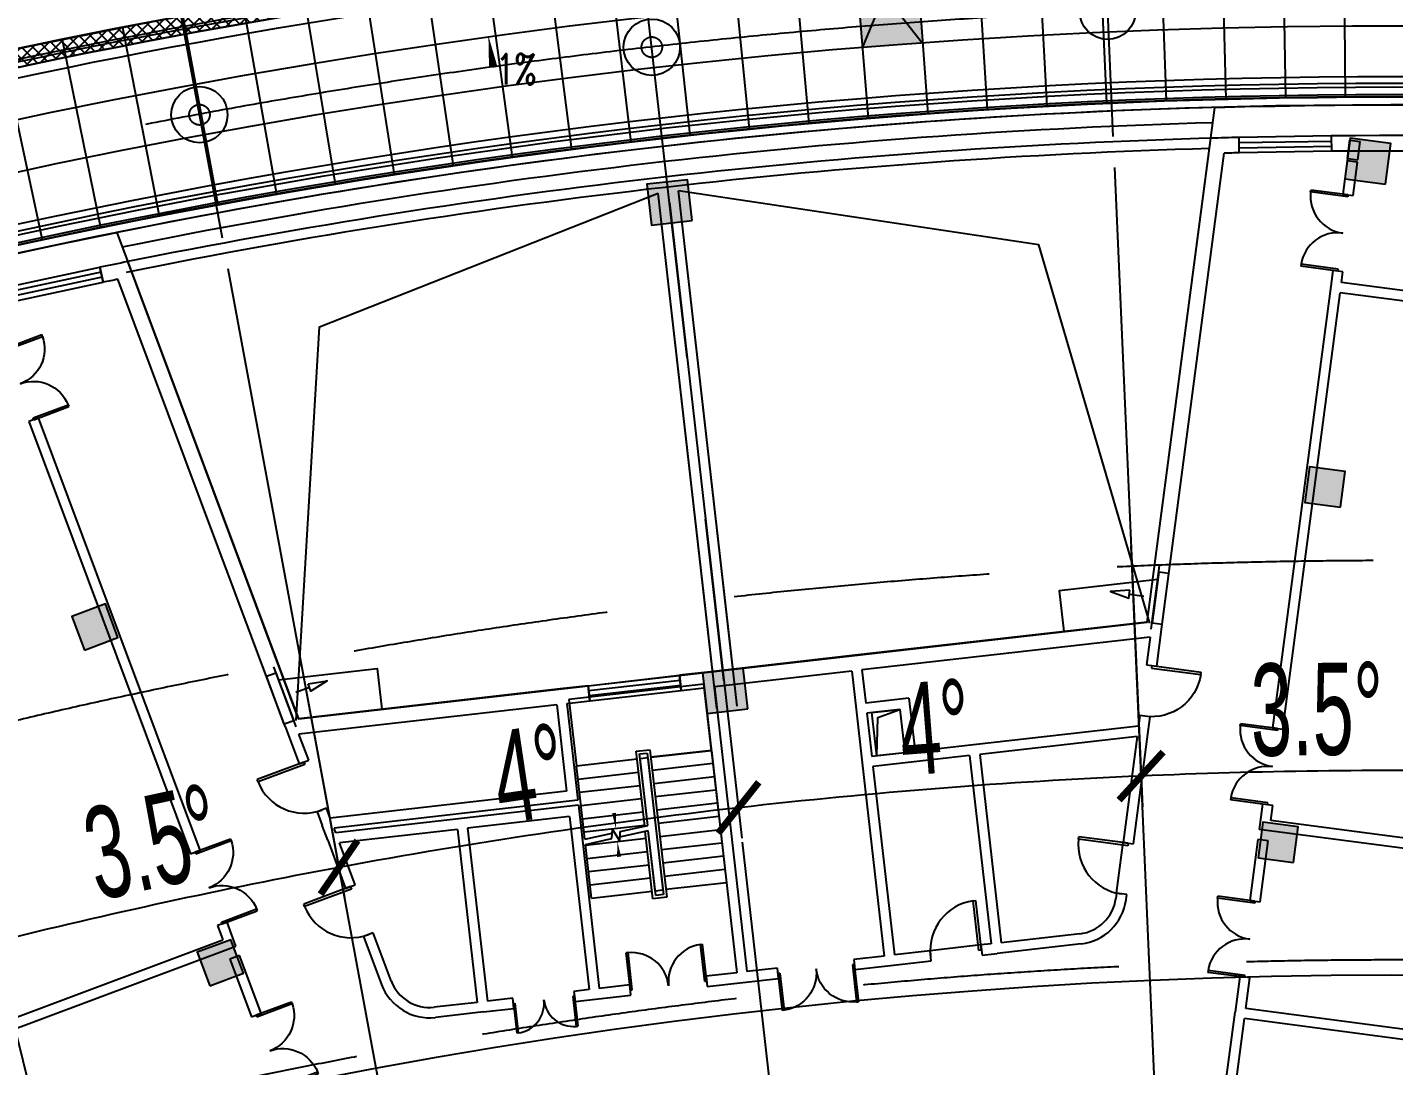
# Model space of a CAD drawing. Extents: x 1962160 to 37842216, y -162679 to 2997677.
# Drawn here: x 37586978 to 37613660, y 2864115 to 2884395 of the extents above; entities that cross this region are included whole.
import ezdxf
from ezdxf.enums import TextEntityAlignment as Align

# ---------------------------------------------------------------- set-up
doc = ezdxf.new("R2010")
doc.units = 0
doc.header["$LTSCALE"] = 1000
for name, pattern in [('CENTER', [2, 1.25, -0.25, 0.25, -0.25]), ('CENTER2', [28.575000000000003, 19.05, -3.175, 3.175, -3.175]), ('DASH', [0.35, 0.25, -0.1]), ('HIDDEN', [0.375, 0.25, -0.125])]:
    doc.linetypes.add(name, pattern=pattern)
doc.layers.get('0').update_dxf_attribs({"color": 8})
doc.layers.get('Defpoints').update_dxf_attribs({"color": 8})
for name, color, linetype in [('#幕墙线-平面', 8, 'Continuous'), ('#标注', 8, 'Continuous'), ('#虚线', 8, 'HIDDEN'), ('#轴线', 8, 'CENTER2'), ('1-WIN-1', 8, 'Continuous'), ('A-AL-E', 8, 'Continuous'), ('A-COLS-PLAN-C', 8, 'DASH'), ('A-COLS-PLAN-S', 8, 'DASH'), ('A-DETL-ALUM', 8, 'Continuous'), ('A-DIMS-SYMB', 8, 'Continuous'), ('A-FLOR', 8, 'Continuous'), ('A-GRID', 8, 'CENTER'), ('A-HATH', 8, 'Continuous'), ('A-ROOF-DRAN', 8, 'Continuous'), ('A-STRS-HRAL', 8, 'Continuous'), ('COLUMN', 8, 'Continuous'), ('DIM', 8, 'Continuous'), ('G-ACCS', 8, 'Continuous'), ('PUB_HATCH', 8, 'Continuous'), ('周边建筑', 8, 'Continuous'), ('建-填充', 8, 'Continuous'), ('水-雨水-压力流-标识', 8, 'Continuous')]:
    doc.layers.add(name, color=color, linetype=linetype)
doc.layers.add('A-X-CHEK', color=8, linetype='Continuous', plot=False)
doc.styles.add('#文字', font='jrs.shx', dxfattribs={"width": 0.7, "bigfont": 'hztxt.shx'})
doc.styles.add('_TCH_DIM', font='SIMPLEX', dxfattribs={"bigfont": 'GBCBIG'})
doc.styles.add('JHZX', font='jrs.shx', dxfattribs={"width": 0.6, "bigfont": 'jhz.shx'})
doc.dimstyles.new('JZBZ-600', dxfattribs={"dimscale": 600, "dimtxt": 3, "dimasz": 1.5, "dimexe": 1, "dimexo": 1, "dimgap": 0.5, "dimtad": 1, "dimdec": 0, "dimdsep": 46, "dimtxsty": 'JHZX', "dimblk1": 'ARCHTICK', "dimblk2": 'ARCHTICK', "dimsah": 1, "dimcen": 0, "dimclrd": 1, "dimclre": 1, "dimclrt": 2, "dimadec": 1, "dimazin": 2, "dimtfac": 1, "dimtdec": 0, "dimtix": 1, "dimtmove": 0, "dimatfit": 3, "dimfxl": 1, "dimtolj": 1, "dimlwd": -1, "dimlwe": -1, "dimarcsym": 1})

# ---------------------------------------------------------------- blocks, each defined once
blk = doc.blocks.new('排水沟区域')
at = {"layer": 'A-HATH'}
h = blk.add_hatch(dxfattribs=at)
h.set_pattern_fill('ANSI37', color=256, scale=100)
h.set_pattern_definition([(45, (0, 0), (-112.2532015133644, 112.2532015133644), []), (135, (0, 0), (-112.2532015133644, -112.2532015133644), [])])
edge = h.paths.add_edge_path()
edge.add_arc((35647972.51242621, 2918657.177367422), 130050.0000686261, 85.7398886697509, 85.93806982579932)
edge.add_arc((35656804.85058324, 3048908.059585912), 649.9999999980564, 266.12070043782154, 305.7446110088771, ccw=False)
edge.add_arc((35647972.51225564, 2918657.177440512), 129899.9999999594, 86.12070043837309, 116.0611029026593)
edge.add_arc((35590618.0573375, 3035933.641409336), 649.999999994561, 256.2785379505519, 296.0611029023296, ccw=False)
edge.add_line((35590463.87600134, 3035302.192190816), (35590062.48055345, 3035102.176174337))
edge.add_arc((35590618.05733751, 3035933.641409351), 1000.000000011322, 236.2495485733283, 296.0611029010252)
edge.add_arc((35647972.51225565, 2918657.177440493), 129549.9999999768, 86.12070043837912, 116.0611029026667, ccw=False)
edge.add_arc((35656804.85058324, 3048908.05958592), 1000.0000000025, 266.1207004381864, 325.9304777358216)
blk.add_lwpolyline([(35657633.20902523, 3048347.861146448, 0.000864728637648596), (35657184.5632477, 3048380.500781186, -0.1746354482785349), (35656760.87494238, 3048259.548874354, 0.1313879561626021), (35590903.6214562, 3035349.729486093, -0.1753489072106911), (35590463.87600134, 3035302.192190816), (35590062.48055345, 3035102.176174337, 0.2670681021465763), (35591057.38675088, 3035035.315373567, -0.1313879561626088), (35656737.19575116, 3047910.350798897, 0.2670597953681133)], format="xyb", close=True, dxfattribs=at)
blk = doc.blocks.new('A$C58e34137')
at = {"layer": 'A-X-CHEK'}
blk.add_blockref('排水沟区域', (-35647972.51433039, -2918657.17947907), dxfattribs=at)
blk = doc.blocks.new('雨水')
at = {"layer": 'A-DIMS-SYMB'}
blk.add_lwpolyline([(35630491.33402937, 3044740.466609308, 0, 0, 0), (35630296.81119596, 3046006.029403256, 0, 160, 0), (35630387.96350488, 3045412.993774833, 0, 0, 0)], format="xyseb", dxfattribs=at)
at = {"layer": 'A-DIMS-SYMB', "style": '_TCH_DIM', "width": 0.7058823529411765}
blk.add_text('1%', height=595, dxfattribs=at).set_placement((35630443.46394184, 3045059.049615777))
blk = doc.blocks.new('1100')
at = {"layer": 'A-DETL-ALUM', "ltscale": 0.3}
blk.add_circle((35572079.41488183, 2737404.62498665), 550, dxfattribs=at)
blk = doc.blocks.new('_YZHK')
blk.add_circle((0, 0), 0.5)
blk = doc.blocks.new('ASDFASD')
at = {"layer": 'A-COLS-PLAN-C', "ltscale": 0.3, "xscale": 400, "yscale": 400, "zscale": 400}
for p in [(35633488.16105399, 3045784.696374257), (35624655.47676888, 3044464.642863246)]:
    blk.add_blockref('_YZHK', p, dxfattribs=at)
blk = doc.blocks.new('$WINLIB2D$00000001')
for points in [[(-0.4999999999999964, 0.5000000000000142), (-0.4999999999999964, -0.4999999999999858)], [(-0.4999999999999964, 0.5000000000000142), (0.5000000000000036, 0.5000000000000142)], [(0.5000000000000036, -0.4999999999999858), (0.5000000000000036, 0.5000000000000142)], [(0.5000000000000036, 0.1666666666666714), (-0.4999999999999964, 0.1666666666666714)], [(0.5000000000000036, -0.1666666666666572), (-0.4999999999999964, -0.1666666666666572)], [(-0.4999999999999964, -0.4999999999999858), (0.5000000000000036, -0.4999999999999858)]]:
    blk.add_lwpolyline(points)
blk = doc.blocks.new('$DorLib2D$00000002')
at = {"layer": '1-WIN-1'}
for p, q in [((-0.5000000000002274, 1.70530256582424e-13), (-0.5, 0.4875000000000114)), ((-0.4750000000001364, 0.4875000000002387), (-0.5, 0.4875000000000114)), ((-0.4750000000001364, 1.70530256582424e-13), (-0.4750000000001364, 0.4875000000002387)), ((0.4749999999999091, 5.684341886080801e-14), (0.4749999999999091, 0.4875000000001251)), ((0.4749999999999091, 0.4875000000001251), (0.4999999999997726, 0.4875000000001251)), ((0.5, -5.684341886080801e-14), (0.4999999999997726, 0.4875000000001251)), ((-0.5000000000002274, 1.70530256582424e-13), (-0.4750000000001364, 1.70530256582424e-13)), ((0.5, -5.684341886080801e-14), (0.4749999999999091, 5.684341886080801e-14))]:
    blk.add_line(p, q, dxfattribs=at)
for centre, start, end in [((-0.4875000000001819, 5.684341886080801e-14), 0, 88.53071642340379), ((0.4874999999999545, 5.684341886080801e-14), 91.46928357659621, 180)]:
    blk.add_arc(centre, 0.4875, start, end, dxfattribs=at)
blk = doc.blocks.new('$DorLib2D$00000001')
for p, q in [((0.45, 0.9750000000000001), (0.5000000000000002, 0.9750000000000001)), ((0.45, 0), (0.45, 0.9750000000000001)), ((0.5, 0), (0.5, 0.9750000000000001)), ((0.5, 0), (0.45, 0))]:
    blk.add_line(p, q)
blk.add_arc((0.475, 0), 0.975, 91.4692835813538, 180)
blk = doc.blocks.new('_FZH')
blk.add_lwpolyline([(-0.5, -0.5), (0.5, -0.5), (0.5, 0.5), (-0.5, 0.5)], close=True)
at = {"layer": 'PUB_HATCH'}
blk.add_solid([(-0.5, -0.5), (0.5, -0.5), (-0.5, 0.5), (0.5, 0.5)], dxfattribs=at)
blk = doc.blocks.new('567')
at = {"layer": '周边建筑'}
for p, q in [((-11193.96435414255, 124899.3801160231), (-11165.039963983, 124600.7699572961)), ((-8338.038826569915, 115699.9999267529), (-10643.6935864538, 124947.4760770351)), ((-200.0002340301871, 115671.8004826754), (-200.0002340301871, 125101.3632137855)), ((-200.0001280158758, 114971.8004364669), (-200.0001280233264, 125101.3632141724)), ((199.9997659623623, 115671.8004826754), (199.9997659623623, 125101.3632137855)), ((199.9998719617724, 114971.8004364669), (199.9998719766736, 125101.3632141724)), ((8338.03857049346, 115699.9999267533), (10643.69334622473, 124947.4761405219)), ((11165.03992278874, 124600.7700031027), (11193.96431336552, 124899.3801617851)), ((-8616.25832477957, 115575.807737194), (-10872.87542779744, 124626.6045882781)), ((8616.258068718016, 115575.807737194), (10872.87518758327, 124626.6046518311)), ((12985.57901015133, 124725.8382987827), (12956.65461957455, 124427.2281401013)), ((13252.37157806009, 124249.686639071), (13340.11599964648, 124601.6102921367)), ((13340.11599964648, 124601.6102921367), (13534.17514490336, 124553.2259130185)), ((13446.43072331697, 124201.3022599523), (13534.17514490336, 124553.2259130185)), ((13242.43034018576, 124209.8145117536), (13082.27317552269, 123567.4592093229)), ((13436.48948545009, 124161.430132627), (13242.43034018576, 124209.8145117536)), ((13252.37157806009, 124249.686639071), (13446.43072331697, 124201.3022599523)), ((13276.33232078701, 123519.0748302042), (13436.48948545009, 124161.430132627)), ((13082.27317552269, 123567.4592093229), (13276.33232078701, 123519.0748302042)), ((-12719.3907988742, 122112.0156199113), (-12913.44994412363, 122063.6312407926)), ((-12913.44994412363, 122063.6312407926), (-10733.28223753721, 113319.4561713045)), ((-10539.22309228778, 113367.8405504222), (-12719.3907988742, 122112.0156199113)), ((12719.39033213258, 122112.0156199113), (12643.94311700016, 121809.4133679415)), ((12913.44947739691, 122063.6312407921), (12719.39033213258, 122112.0156199113)), ((12862.19445179403, 121858.0585614522), (12913.44947739691, 122063.6312407921)), ((12643.94311700016, 121809.4133679415), (10539.22262553126, 113367.8405504227)), ((45852.24914517999, 113632.7141110599), (12862.19445179403, 121858.0585614522)), ((10733.28177078813, 113319.4561713045), (12813.8100726828, 121663.9994161949)), ((45803.86476606131, 113438.6549658035), (12813.8100726828, 121663.9994161949)), ((-8403.829030103981, 115550.5133281648), (-8706.231166757643, 116763.3830440645)), ((8403.829002030194, 115550.5137818079), (8706.231138676405, 116763.3834977145)), ((-8057.004523187876, 116281.1197735146), (-8335.840541958809, 116211.5982027054)), ((8057.004186496139, 116281.119774573), (8335.84020523727, 116211.5982037559)), ((-8616.258357092738, 115575.807737194), (-8428.290865130723, 114821.911304302)), ((-3200.000153563917, 115699.9999267533), (-8338.038826569915, 115699.9999267529)), ((-2650.000153563917, 115699.9999267533), (-3200.000153563917, 115699.9999267533)), ((-2650.000153563917, 115399.9999267533), (-2650.000153563917, 115699.9999267533)), ((-300.0001535639167, 115699.9999267533), (-850.0001535564661, 115699.9999267538)), ((-850.0001535564661, 115699.9999267538), (-850.0001535639167, 115399.9999267524)), ((2599.999846421182, 115699.9999267538), (-300.0001535639167, 115699.9999267533)), ((8338.03857049346, 115699.9999267533), (2599.999846421182, 115699.9999267538)), ((8428.290558040142, 114821.9113044734), (8616.258049942553, 115575.8077371935)), ((-3300.000153578818, 115399.9999267533), (-8366.30182095617, 115399.9999267533)), ((-8234.231719881296, 114870.2956834217), (-8366.30182095617, 115399.9999267533)), ((-3300.000153578818, 115399.9999267533), (-3300.000153563917, 113699.9999267538)), ((-3100.000153563917, 115399.9999267533), (-3100.000153563917, 113499.9999267533)), ((-3100.000153563917, 115399.9999267533), (-2650.000153563917, 115399.9999267533)), ((-400.0002050250769, 115471.8006316503), (-3050.000205025077, 115471.8006316498)), ((-3050.000205025077, 115471.8006316498), (-3050.000205032527, 114171.8006316498)), ((-850.0001535639167, 115399.9999267524), (-400.0001535639167, 115399.9999267533)), ((-400.0002050474286, 114171.8006316498), (-400.0002050250769, 115471.8006316503)), ((-400.0001535639167, 115399.9999267533), (-400.0001535788178, 109799.9999267538)), ((-200.0001535788178, 115399.9999267543), (-200.0001535788178, 109799.9999267538)), ((2499.999846436083, 115399.9999267533), (-200.0001535788178, 115399.9999267543)), ((2499.999846436083, 115399.9999267533), (2499.999846428633, 114649.999926724)), ((8366.301513820887, 115399.9999267538), (2699.999846436083, 115399.9999267533)), ((2699.999846436083, 115399.9999267533), (2699.999846436083, 114749.9999267235)), ((8366.301513820887, 115399.9999267538), (8234.231412768364, 114870.295683593)), ((-8428.290865130723, 114821.911304302), (-8234.231719881296, 114870.2956834217)), ((3549.999904952943, 114749.9999267231), (2699.999846436083, 114749.9999267235)), ((3549.999904952943, 114749.9999267231), (3549.999904952943, 113699.9999267533)), ((8234.231412768364, 114870.295683593), (8428.290558040142, 114821.9113044734)), ((2499.999846428633, 114649.999926724), (2499.999846436083, 113599.9999267533)), ((3349.999904945493, 114549.9999267235), (2699.999846436083, 114549.9999267235)), ((2699.999846436083, 114549.9999267235), (2699.999846436083, 113699.9999267533)), ((3349.999904945493, 114549.9999267235), (3349.999904952943, 113699.9999267529)), ((-1860.000205032527, 112850.7399445996), (-1860.000205032527, 114321.8006316577)), ((-1860.000205032527, 114321.8006316577), (-1590.000205032527, 114321.8006316572)), ((-1800.000205025077, 112856.9704358503), (-1800.000205032527, 114261.8006316572)), ((-1800.000205032527, 114261.8006316572), (-1650.000205032527, 114261.8006316577)), ((-1650.000205032527, 114261.8006316577), (-1650.000205032527, 111481.8006316568)), ((-1590.000205032527, 114321.8006316572), (-1590.000205039978, 111421.8006316577)), ((-3050.000205032527, 112727.1685348824), (-3050.000205032527, 114171.8006316498)), ((-3050.000205032527, 114171.8006316498), (-1860.000205032527, 114171.8006316503)), ((-3050.000205032527, 114171.8006316498), (-1860.000205032527, 114171.8006316503)), ((-1800.000205025077, 112856.9704358503), (-1800.000205032527, 114171.8006316498)), ((-1800.000205032527, 114171.8006316498), (-1650.000205047429, 114171.8006316498)), ((-1650.000205039978, 114171.8006316503), (-1650.000205032527, 111571.8006316498)), ((-400.0002050474286, 114171.8006316498), (-1590.000205025077, 114171.8006316572)), ((-1590.000205025077, 114171.8006316498), (-400.0002050474286, 114171.8006316498)), ((-400.0002050474286, 114171.8006316498), (-400.0002050325274, 111571.8006316503)), ((-7992.30982427299, 113899.9999571438), (-8186.368969537318, 113851.615578026)), ((-8186.368969537318, 113851.615578026), (-8117.602351397276, 113575.807737194)), ((-7942.444216124713, 113699.9999267529), (-7992.30982427299, 113899.9999571438)), ((-3300.000153563917, 113699.9999267538), (-7942.444216124713, 113699.9999267529)), ((-3050.000205032527, 113911.8006316498), (-1860.000205025077, 113911.8006316493)), ((-400.0002050325274, 113911.8006316498), (-1590.000205039978, 113911.8006316503)), ((3349.999904952943, 113699.9999267529), (2699.999846436083, 113699.9999267533)), ((4699.999904945493, 113699.9999267533), (3549.999904952943, 113699.9999267533)), ((7942.443908981979, 113699.9999267538), (4699.999904945493, 113699.9999267533)), ((7992.30951718241, 113899.9999573156), (7942.443908981979, 113699.9999267538)), ((8186.368662439287, 113851.6155781974), (7992.30951718241, 113899.9999573156)), ((8117.602044261992, 113575.807737194), (8186.368662439287, 113851.6155781974)), ((-8042.803950548172, 113275.807737187), (-8117.602351397276, 113575.807737194)), ((-3100.000153563917, 113499.9999267533), (-7892.578615568578, 113499.9999267533)), ((-7867.645815268159, 113399.9999267533), (-7892.578615568578, 113499.9999267533)), ((-5400.000153563917, 113399.9999267533), (-7867.645815268159, 113399.9999267533)), ((-3100.000153578818, 113399.9999267533), (-5400.000153563917, 113399.9999267533)), ((-3100.000153578818, 113399.9999267533), (-3100.000153571367, 109799.9999267538)), ((-3050.000205032527, 113651.8006316498), (-1860.000205032527, 113651.8006316493)), ((-400.0002050325274, 113651.8006316498), (-1590.000205039978, 113651.8006316582)), ((2499.999846436083, 113599.9999267533), (2499.999846436083, 109799.9999267533)), ((2699.999846421182, 113499.9999267538), (2699.999846443534, 109799.9999267529)), ((3449.999904952943, 113499.9999267533), (2699.999846421182, 113499.9999267538)), ((4599.999904945493, 113499.9999267538), (3449.999904952943, 113499.9999267533)), ((4599.999904945493, 113499.9999267538), (4599.999904945493, 109799.9999267538)), ((7892.578308418393, 113499.9999267538), (4799.999904945493, 113499.9999267533)), ((4799.999904945493, 113499.9999267533), (4799.999904945493, 109799.9999267533)), ((7892.578308418393, 113499.9999267538), (7387.456854842603, 111474.0684315935)), ((7581.51600009948, 111425.6840524753), (8117.602044261992, 113575.807737194)), ((-10733.28223753721, 113319.4561713045), (-10539.22309228778, 113367.8405504222)), ((-8042.803950548172, 113275.807737187), (-7800.114281468093, 112302.4326396142)), ((-7606.055136196315, 112350.817018732), (-7817.780214704573, 113199.9999267529)), ((-5500.000153556466, 113199.9999267538), (-7817.780214704573, 113199.9999267529)), ((-5500.000153556466, 113199.9999267538), (-5500.000153563917, 109799.9999267529)), ((-3300.000153563917, 113199.9999267538), (-5300.000153578818, 113199.9999267533)), ((-5300.000153578818, 113199.9999267533), (-5300.000153571367, 109799.9999267538)), ((-3300.000153563917, 113199.9999267538), (-3300.000153563917, 109799.9999267533)), ((-3050.000205047429, 113391.8006316503), (-1860.000205032527, 113391.8006316493)), ((-3050.000205039978, 113131.8006316498), (-1860.000205032527, 113131.8006316498)), ((-400.000205039978, 113391.8006316503), (-1590.000205032527, 113391.8006316493)), ((-400.000205039978, 113131.8006316498), (-1590.000205032527, 113131.8006316568)), ((10539.22262553126, 113367.8405504227), (10733.28177078813, 113319.4561713045)), ((-3050.000205032527, 112871.8006316498), (-1860.000205047429, 112871.8006316498)), ((-400.000205039978, 112871.8006316503), (-1590.000205032527, 112871.8006316498)), ((-3050.000205032527, 112727.1685348824), (-2506.195691987872, 112783.6380225192)), ((-3050.000205032527, 112626.6308274572), (-2522.518689185381, 112681.4053102429)), ((-3050.000205032527, 111571.8006316498), (-3050.000205039978, 112626.6308274567)), ((-3050.000205025077, 112611.8006316498), (-1860.000205032527, 112611.8006316498)), ((-2522.518689185381, 112681.4053102429), (-2494.385750286281, 112857.6049757372)), ((-2494.385750286281, 112857.6049757372), (-2376.777995429933, 112615.7069422756)), ((-2376.777995429933, 112615.7069422756), (-2347.331310726702, 112800.1347414702)), ((-2363.654307924211, 112697.9020291935), (-1800.000205047429, 112756.4327284168)), ((-2347.331310726702, 112800.1347414702), (-1800.000205025077, 112856.9704358503)), ((-1860.000205039978, 111421.8006316572), (-1860.000205025077, 112750.2022371669)), ((-1800.000205032527, 111571.8006316498), (-1800.000205047429, 112756.4327284098)), ((-1800.000205032527, 111481.8006316568), (-1800.000205047429, 112756.4327284098)), ((-400.0002050176263, 112611.8006316493), (-1590.000205032527, 112611.8006316572)), ((-7800.114281468093, 112302.4326396142), (-7606.055136196315, 112350.817018732)), ((-3050.000205039978, 112351.8006316503), (-1860.000205032527, 112351.8006316503)), ((-400.0002050325274, 112351.8006316498), (-1590.000205032527, 112351.8006316498)), ((-3050.000205032527, 112091.8006316493), (-1860.000205032527, 112091.8006316503)), ((-400.0002050325274, 112091.8006316498), (-1590.000205032527, 112091.8006316572)), ((-10176.34024889022, 111912.396961011), (-10370.39939413965, 111864.0125818849)), ((-10370.39939413965, 111864.0125818849), (-10297.82282546908, 111572.9238640293)), ((-10055.37930109352, 111427.2490978912), (-10176.34024889022, 111912.396961011)), ((-3050.000205032527, 111831.8006316493), (-1860.000205039978, 111831.8006316503)), ((-400.0002050325274, 111831.8006316498), (-1590.000205047429, 111831.8006316498)), ((10176.3397821486, 111912.3969610035), (10055.3788343519, 111427.2490978907)), ((10370.39892740548, 111864.0125818849), (10176.3397821486, 111912.3969610035)), ((10297.82235872746, 111572.9238640293), (10370.39892740548, 111864.0125818849)), ((-43287.87751885504, 103347.5794136371), (-10297.82282546908, 111572.9238640293)), ((-3050.000205032527, 111571.8006316498), (-1860.000205039978, 111571.8006316503)), ((-1800.000205032527, 111571.8006316498), (-1650.000205032527, 111571.8006316498)), ((-400.0002050325274, 111571.8006316503), (-1590.000205032527, 111571.8006316572)), ((43287.87705210596, 103347.5794136375), (10297.82235872746, 111572.9238640293)), ((-43433.55228500068, 103105.1358892624), (-10055.37930109352, 111427.2490978912)), ((-7364.133240610361, 111380.5212924555), (-7558.192385852337, 111332.1369133368)), ((-7558.192385852337, 111332.1369133368), (-7315.332230120897, 110358.078031153)), ((-7121.273084849119, 110406.4624102707), (-7364.133240610361, 111380.5212924555)), ((-1590.000205039978, 111421.8006316577), (-1860.000205039978, 111421.8006316572)), ((-1650.000205032527, 111481.8006316568), (-1800.000205032527, 111481.8006316568)), ((7145.534959249198, 110503.772705317), (7387.456854842603, 111474.0684315935)), ((7387.456854842603, 111474.0684315935), (7581.51600009948, 111425.6840524753)), ((43433.55181825161, 103105.1358892624), (10055.3788343519, 111427.2490978907)), ((-10006.99492196739, 111233.1899526198), (-10201.05406723171, 111184.8055735002)), ((-10201.05406723171, 111184.8055735002), (-9910.747792489827, 110020.4507019073)), ((-9716.6886472404, 110068.8350810334), (-10006.99492196739, 111233.1899526198)), ((10006.99445523322, 111233.1899526194), (9716.688180483878, 110068.835081026)), ((9910.747325748205, 110020.4507019068), (10201.05360048264, 111184.8055735002)), ((10201.05360048264, 111184.8055735002), (10006.99445523322, 111233.1899526194)), ((7145.534959249198, 110503.772705317), (7121.272777713835, 110406.4624102791)), ((7339.594104483724, 110455.3883261979), (7145.534959249198, 110503.772705317)), ((7315.331922978163, 110358.078031152), (7339.594104483724, 110455.3883261979)), ((-9910.747792489827, 110020.4507019073), (-9716.6886472404, 110068.8350810334)), ((9716.688180483878, 110068.835081026), (9910.747325748205, 110020.4507019068)), ((-5500.000153563917, 109799.9999267529), (-6345.036503829062, 109799.9999267538)), ((-4800.000153549016, 109799.9999267533), (-5300.000153571367, 109799.9999267538)), ((-4800.000153563917, 109599.9999267538), (-4800.000153549016, 109799.9999267533)), ((-3300.000153563917, 109799.9999267533), (-3600.000153556466, 109799.9999267529)), ((-3600.000153556466, 109799.9999267529), (-3600.000153563917, 109599.9999267538)), ((-2500.000153563917, 109799.9999267533), (-3100.000153571367, 109799.9999267538)), ((-2500.000153578818, 109599.9999267538), (-2500.000153563917, 109799.9999267533)), ((-400.0001535788178, 109799.9999267538), (-1000.000153563917, 109799.9999267533)), ((-1000.000153563917, 109799.9999267533), (-1000.000153578818, 109599.9999267533)), ((399.9998464211822, 109799.9999267533), (-200.0001535788178, 109799.9999267538)), ((399.9998464360833, 109599.9999267533), (399.9998464211822, 109799.9999267533)), ((2499.999846436083, 109799.9999267533), (1899.999846436083, 109799.9999267529)), ((1899.999846436083, 109799.9999267529), (1899.999846436083, 109599.9999267529)), ((3399.999904930592, 109799.9999267533), (2699.999846443534, 109799.9999267529)), ((4399.999904938042, 109799.9999267538), (3399.999904930592, 109799.9999267533)), ((3399.999904930592, 109599.9999267529), (3399.999904930592, 109799.9999267533)), ((4599.999904945493, 109799.9999267538), (4399.999904938042, 109799.9999267538)), ((4399.999904938042, 109799.9999267538), (4399.999904930592, 109599.9999267533)), ((6345.036196701229, 109799.9999267533), (4799.999904945493, 109799.9999267533)), ((-5400.000153563917, 109599.9999267529), (-6345.036503843963, 109599.9999267538)), ((-5400.000153563917, 109599.9999267529), (-4800.000153563917, 109599.9999267538)), ((-3600.000153563917, 109599.9999267538), (-3200.000153563917, 109599.9999267538)), ((-3200.000153563917, 109599.9999267538), (-2500.000153578818, 109599.9999267538)), ((-1000.000153578818, 109599.9999267533), (-300.0001535713673, 109599.9999267538)), ((-300.0001535713673, 109599.9999267538), (399.9998464360833, 109599.9999267533)), ((1899.999846436083, 109599.9999267529), (2599.999846421182, 109599.9999267533)), ((2599.999846421182, 109599.9999267533), (3399.999904930592, 109599.9999267529)), ((4399.999904930592, 109599.9999267533), (4699.999904930592, 109599.9999267533)), ((6345.036196701229, 109599.9999267533), (4699.999904930592, 109599.9999267533)), ((9353.80533709377, 108613.3914916143), (9184.460010200739, 107934.1844832976)), ((9547.864482358098, 108565.0071124961), (9353.80533709377, 108613.3914916143)), ((9402.711345009506, 107982.8296768074), (9547.864482358098, 108565.0071124961)), ((6523.319104403257, 97260.93127696216), (9184.460010200739, 107934.1844832976)), ((42392.76603839546, 99757.4852264151), (9402.711345009506, 107982.8296768074)), ((6765.762628778815, 97406.6060430929), (9354.326965898275, 107788.7705315505)), ((42344.38165927678, 99563.42608116567), (9354.326965898275, 107788.7705315505))]:
    blk.add_line(p, q, dxfattribs=at)
for points, format in [([(-47073.25338561833, 116876.4681862746, -0.0744215799525629), (-10790.70054857433, 125537.0892229746), (-8338.038720555604, 115699.9999267608), (8338.038676522672, 115699.9999267608), (10790.70050453395, 125537.0892229751, -0.07442158046754624), (47073.25353706628, 116876.4681253135, -0.07421954768420427)], "xyb"), ([(-1025.000205032527, 111441.8006316498, 0, 0, 0), (-1025.000205032527, 114821.8006316498, 0, 0, 0), (-2425.000205032527, 114821.8006316493, 0, 0, 0), (-2425.000205025077, 112871.8006316498, 0, 80.00000000000001, 0), (-2425.000205047429, 113171.8006316498, 0, 0, 0)], "xyseb"), ([(-2425.000205032527, 111441.8006316498, 0, 0, 0), (-2425.000205039978, 112611.8006316503, 0, 80.00000000000001, 0), (-2425.000205032527, 112311.8006316498, 0, 0, 0)], "xyseb")]:
    blk.add_lwpolyline(points, format=format, dxfattribs=at)
for points in [[(-8385.998344779015, 115671.8006193787), (-7068.851940572262, 123256.1048880219), (-200.0001535639167, 125101.3633970846)], [(8385.998084560037, 115671.8006159808), (7068.851683400571, 123256.1048851535), (199.9998971298337, 125101.3633970027)], [(-8640.562510944903, 116499.9999589249), (-6700.000072732568, 116499.9999589254), (-6700.000072725117, 115699.9999589319)], [(8640.562416531146, 116499.9999589175), (6699.999978348613, 116499.999958918), (6699.999978356063, 115699.9999589394)], [(2800.000010967255, 113700.0002245381), (2904.066557876766, 114442.9682855755), (3350.000010967255, 114550.0002245386)]]:
    blk.add_lwpolyline(points, dxfattribs=at)
for points in [[(-8870.05026447028, 116593.7116915067), (-8675.991294264793, 116642.0959874094), (-8434.06940061599, 115671.8002606481), (-8628.128544576466, 115623.4158818498)], [(8434.069083623588, 115671.8002237082), (8628.128029234707, 115623.4158943738), (8870.05007956177, 116593.7121842583), (8675.990921236575, 116642.0965666994)], [(-8076.032689489424, 116357.4376425003), (-7698.046966955066, 116370.617870911), (-8037.976356908679, 116204.8019045372)], [(8076.032352775335, 116357.4376435583), (7698.04663027823, 116370.6178719704), (8037.976020202041, 116204.8019055948)], [(2800.000010967255, 114550.000224553), (3350.000010952353, 114550.0002245535), (3350.000010967255, 113700.0002245377), (2800.000010967255, 113700.0002245381)]]:
    blk.add_lwpolyline(points, close=True, dxfattribs=at)
for centre, radius, start, end in [((-2.201646566390991e-05, -4.607392475008965e-05), 126000, 68.06235922378528, 111.9376407861825), ((-4.731118679046631e-05, -1.704692840576172e-05), 126000.0000030352, 85.04109601382338, 94.91560684842158), ((-4.731118679046631e-05, -1.704692840576172e-05), 125700.0000030352, 85.10901602187906, 94.89098397812093), ((-4.754960536956787e-05, -7.317215204238892e-05), 125399.9999999212, 85.08472006989746, 94.91527950249957), ((-4.754960536956787e-05, -7.317215204238892e-05), 125199.9999999219, 85.14570549943771, 94.9006442420527), ((-0.0001288577914237976, -4.40557487308979e-05), 125399.9999977989, 94.86900586944341, 95.1213855797711), ((-7.756054401397705e-05, 1.431209966540337e-05), 125400.0000000284, 84.87861399266463, 85.13099413168887), ((-0.0001288577914237976, -4.404829815030098e-05), 125099.9999977923, 94.98606614209635, 95.12039980505894), ((-7.75754451751709e-05, 1.432048156857491e-05), 125100.0000000232, 84.87960062250555, 85.01393385790365), ((-7.75754451751709e-05, 1.432048156857491e-05), 125400.0000000253, 70.27070677301897, 84.05618004111938), ((-7.75754451751709e-05, 1.432048156857491e-05), 125100.0000000252, 70.2706950240314, 84.05519375427872), ((-6345.036503829062, 110599.9999267533), 999.9999999986118, 193.9999999374407, 270), ((-6345.036503829062, 110599.9999267533), 799.9999999986131, 193.9999999374407, 270), ((6345.036196701229, 110599.9999267533), 799.9999999999175, 270, 346.0000001143351), ((6345.036196701229, 110599.9999267533), 999.999999999904, 270, 346.0000001143351)]:
    blk.add_arc(centre, radius, start, end, dxfattribs=at)
at = {"layer": 'COLUMN'}
for p, xscale, yscale, zscale, rotation in [((-0.0001787394285202026, 124899.9999588304), 800.0000000000007, 800.0000000000007, 800.0000000000007, 90), ((13640.48992242664, 124152.9179450185), 799.9999999999872, 799.9999999999872, 799.9999999999872, 76.0000000000087), ((-12088.56637517363, 117928.491342498), 700.0000000000592, 700.0000000000592, 700.0000000000592, 14.00000000000214), ((12088.56606877595, 117928.4913424985), 700.0000000000595, 700.0000000000595, 700.0000000000595, 75.99999999999785), ((-0.0001787319779396057, 115299.99995883), 800.0000000000007, 800.0000000000007, 800.0000000000007, 90), ((-10395.11310598999, 111136.4212585655), 700.0000000000592, 700.0000000000592, 700.0000000000592, 14.00000000000214), ((10395.11279957741, 111136.421258565), 700.0000000000595, 700.0000000000595, 700.0000000000595, 75.99999999999785)]:
    blk.add_blockref('_FZH', p, dxfattribs=dict(at, xscale=xscale, yscale=yscale, zscale=zscale, rotation=rotation))
at = {"layer": '周边建筑'}
for name, p, xscale, yscale, zscale, rotation in [('$WINLIB2D$00000001', (-12075.3095080331, 124663.3041109666), 1800, 300.0000000000002, -1800, 5.532602874722101), ('$WINLIB2D$00000001', (12075.30946690589, 124663.3041555583), -1800, 300.0000000000001, 1800, 354.4673970493914), ('$DorLib2D$00000002', (-12997.86179319769, 122815.5452250615), -1500, 1500, 1500, 283.9999999999892), ('$DorLib2D$00000002', (12997.86132645607, 122815.5452250619), 1500.000000000001, 1500.000000000001, 1500.000000000001, 76.00000000002495), ('$DorLib2D$00000001', (-8210.300344713032, 114360.9556307276), 1000, 1000, 200, 104.0000000000005), ('$DorLib2D$00000001', (8210.30003760755, 114360.955630891), -999.9999999999997, 1000, 200, 256.0000000000068), ('$DorLib2D$00000002', (-10454.81124321371, 112615.9265661542), -1500, 1500, 1500, 283.9999999999892), ('$DorLib2D$00000002', (10454.81077647209, 112615.9265661538), 1500.000000000001, 1500.000000000001, 1500.000000000001, 76.00000000000983), ('$DorLib2D$00000001', (-7582.123761028051, 111841.4769660379), 1000, 1000, 200, 104.0000000000015), ('$DorLib2D$00000001', (7363.525479674339, 110964.7283788994), 999.9999999999998, 999.9999999999998, 999.9999999999998, 76.00000000000301), ('$DorLib2D$00000002', (-9632.276798166335, 109316.9210967645), -1499.999999999999, 1499.999999999999, 1500, 284.0000000000034), ('$DorLib2D$00000002', (9632.276331424713, 109316.921096764), 1499.999999999999, 1499.999999999999, 1499.999999999999, 75.99999999998785), ('$DorLib2D$00000002', (-4200.000153571367, 109699.9999267533), 1200, 1200, 200, 179.9999999999999), ('$DorLib2D$00000002', (1149.999846436083, 109699.9999267533), -1500, 1500, 200, 179.9999999999999)]:
    blk.add_blockref(name, p, dxfattribs=dict(at, xscale=xscale, yscale=yscale, zscale=zscale, rotation=rotation))
for name, p, xscale, yscale, zscale in [('$WINLIB2D$00000001', (-1750.000153563917, 115549.9999267538), 1800.000000000001, 300.0000000000001, -1800), ('$DorLib2D$00000001', (3899.999904930592, 109699.9999267529), 1000.000000000001, 1000.000000000001, -1000), ('$DorLib2D$00000002', (-1750.000153578818, 109699.9999267533), 1500.000000000001, 1500.000000000001, 200)]:
    blk.add_blockref(name, p, dxfattribs=dict(at, xscale=xscale, yscale=yscale, zscale=zscale))
blk = doc.blocks.new('总体道路0521')
at = {"layer": 'G-ACCS'}
for centre, radius, start, end in [((35647972.51126049, 2918657.176580954), 223.799955519998, 90.7688463516054, 156.6530682845484), ((35647972.51118848, 2918657.176535503), 216.8000000007542, 34.91992540632319, 94.11445536007074), ((35647972.51118848, 2918657.176535503), 130.9999999943868, 85.82819057638748, 116.346721278699)]:
    blk.add_arc(centre, radius, start, end, dxfattribs=at)
blk = doc.blocks.new('A$C06ac024f')
at = {"layer": 'A-AL-E'}
for points in [[(33566.21790237725, 121654.2234437657, 0.1932860441492879), (-59894.53584720194, 111081.4403815623)], [(33559.64202515781, 121604.1693060459, 0.1933145233684868), (-59876.86047371477, 111034.1654658834)]]:
    blk.add_lwpolyline(points, format="xyb", dxfattribs=at)
for centre, radius in [((-0.004684209823608398, 0.005673698149621487), 129899.9999999742), ((-0.004684217274188995, 0.005673696752637625), 129699.9999999734)]:
    blk.add_arc(centre, radius, 86.12070037390116, 116.0611030182871, dxfattribs=at)
at = {"layer": 'A-STRS-HRAL'}
blk.add_lwpolyline([(-58110.86358629912, 116344.8834319203, 0.2921176873653361), (-56827.26430632174, 116198.4783996129, -0.1313879561626033), (8751.147844873369, 129053.637274696, 0.2921176933214354), (9884.473956495523, 129673.8256374607, 0.000431404118153734), (9660.692084878683, 129690.6893789344, -0.2670597951365258), (8764.67881128937, 129253.1790320999, 0.1313879561626086), (-56915.13018899411, 116378.1436067699, -0.2670597962110063), (-57910.01060086489, 116444.9871784654, 0.0004314039868796598)], format="xyb", close=True, dxfattribs=at)
for points in [[(33806.98531959951, 121950.7741291095, 0.1939151832340379), (-60195.92843510211, 111316.4611678226), (-60054.49791448563, 110938.1882027588)], [(-60054.49791448563, 110938.1882027588, -0.0004001341199329381), (-59876.86047372222, 111034.1654658914), (-59947.5611730516, 111223.2630033321, -0.1932008303403124), (33585.98539052904, 121804.3724701433), (33559.62863856554, 121604.1730004121)]]:
    blk.add_lwpolyline(points, format="xyb", dxfattribs=at)
at = {"xscale": 1000, "yscale": 1000, "zscale": 1000}
blk.add_blockref('总体道路0521', (-35647972511.19448, -2918657176.530752), dxfattribs=at)
at = {"layer": 'A-COLS-PLAN-S'}
blk.add_blockref('ASDFASD', (-35647972.51693987, -2918657.171766797), dxfattribs=at)
at = {"layer": 'A-ROOF-DRAN'}
blk.add_blockref('雨水', (-35647972.51693987, -2918657.171766797), dxfattribs=at)
at = {"layer": 'A-STRS-HRAL', "rotation": 6.499999999994645}
blk.add_blockref('567', (-0.005895964801311493, 0.004624420776963234), dxfattribs=at)
at = {"layer": '周边建筑', "rotation": 6.499999999994645}
blk.add_blockref('567', (-0.005895964801311493, 0.004624420776963234), dxfattribs=at)
at = {"layer": '水-雨水-压力流-标识'}
for p in [(-35577662.61226495, -2609574.588780192), (-35586563.7707677, -2610277.10037919), (-35595398.54713868, -2611595.343308971)]:
    blk.add_blockref('1100', p, dxfattribs=at)
blk = doc.blocks.new('A$C41f195f4')
at = {"layer": '建-填充', "ltscale": 10}
h = blk.add_hatch(color=256, dxfattribs=at)
h.dxf.hatch_style = 1
edge = h.paths.add_edge_path()
edge.add_arc((1.490116119384766e-08, -3.05473804473877e-07), 128529.4436855697, 94.13549079005311, 94.66479860405406)
edge.add_line((-10452.80852680653, 128103.6950596874), (-10371.52015694231, 127107.0044344785))
edge.add_arc((-2.980232238769531e-08, 2.328306436538696e-07), 127529.4436850274, 94.13550770338219, 94.66481564714479, ccw=False)
edge.add_line((-9196.858635775745, 127197.3930468149), (-9268.936364412308, 128194.7920654966))
at = {"layer": 'DIM', "ltscale": 10}
blk.add_lwpolyline([(-10371.52015694231, 127107.0044344803), (-9941.154607698321, 128144.4159497763), (-9196.858635783195, 127197.3930468168)], dxfattribs=at)
blk = doc.blocks.new('A$C80b62fe7')
at = {"layer": '#幕墙线-平面'}
for points in [[(81478.7568936944, 327707.5493457103), (80530.04632923007, 319047.4538759724, -0.402136791655151), (79839.93629624695, 318469.726971128, 0.1313879561626206), (13982.68281004578, 305559.9075828558, -0.4119750127446024), (13115.40808813274, 305853.7974825902), (5350.220833770931, 321428.79315557)], [(81708.8971278593, 327420.7820661669), (80788.50008608401, 319019.1403532852, -0.402136791653587), (79822.34603990614, 318210.3226865004, 0.1313879561626239), (14096.90845752507, 305326.3428135561, -0.4119750127439674), (12882.72384685278, 305737.7886731816), (5117.536592490971, 321312.7843461563)], [(104680.3880409971, 310722.1500260932, 0.1933145233684889), (11051.30931818485, 300130.361001642, 0.1933145233684889)], [(104611.2203188837, 310471.5191696174, 0.1933145233684868), (11174.71782001108, 299901.515329455)]]:
    blk.add_lwpolyline(points, format="xyb", dxfattribs=at)
for radius, start, end in [(128529.4436852644, 333.5022467601689, 195.775796910644), (127529.4436852644, 333.539850647279, 195.7883970499479)]:
    blk.add_arc((71051.57360945642, 188867.3555372115), radius, start, end, dxfattribs=at)
blk = doc.blocks.new('DASWQE')
at = {"layer": '#幕墙线-平面', "ltscale": 10}
for points in [[(-6967.677529111505, 129712.9965759683), (-6766.532104700804, 125968.3950593192)], [(-5769.124783918262, 129771.8274897747), (-5602.579611971974, 126025.52762111)], [(-4570.079714693129, 129819.5839700238), (-4438.149007797241, 126071.9054500815)], [(-3370.644645228982, 129856.2619412853), (-3273.33966204524, 126107.5245884545)], [(-2170.921932607889, 129881.8582735453), (-2108.250976920128, 126132.3819965729)], [(-971.0139584168792, 129896.3707824708), (-942.9823784306645, 126146.4755531619)], [(-10559.35926520824, 129470.1121608587), (-10254.52787844837, 125732.5223190109)], [(-9362.896971054375, 129562.1324743102), (-9092.605488851666, 125821.8861569008)], [(-8165.635668501258, 129643.0962491017), (-7929.907156929374, 125900.5126402723)], [(-12949.47849170864, 129252.9342720648), (-12575.64828200638, 125521.6139997556)], [(-11754.92044758797, 129367.0431615519), (-11415.57516987622, 125632.4287527096)], [(-15335.17749597132, 128991.6367150135), (-14892.47606790066, 125267.859674721)], [(-14142.93145669252, 129127.7952301912), (-13734.6482168287, 125400.0875168275)], [(-17715.64193478972, 128686.3086819663), (-17204.22040167451, 124971.3459613356)], [(-16526.11486597359, 128844.4703459903), (-16049.03302883357, 125124.9417574597)], [(-18903.65719089657, 128517.1652200995), (-18357.93960535526, 124807.0853938642)], [(-21274.74687249959, 128145.9915760439), (-20660.57981577516, 124446.6269242917)], [(-20090.05925175548, 128337.0543947085), (-19510.09218408167, 124632.1740726703)], [(-22457.618954584, 127943.9930689731), (-21809.3043204248, 124250.4597828989)], [(-23638.5745543763, 127731.076111591), (-22956.16766849905, 124043.6893889518)], [(-25994.33335895836, 127272.5604554983), (-25243.91957918555, 123598.4103280124)], [(-24817.51289181411, 127507.2588737472), (-24101.07198926806, 123826.3333877674)], [(-27168.93552863598, 127027.000885475), (-26384.61291024089, 123359.9396601263)]]:
    blk.add_lwpolyline(points, dxfattribs=at)
at = {"layer": 'DIM', "ltscale": 10}
blk.add_blockref('A$C80b62fe7', (-71047.03888088465, -188862.9763723449), dxfattribs=at)
blk = doc.blocks.new('_ARCHTICK')
at = {"const_width": 0.15}
blk.add_lwpolyline([(-0.5, -0.5), (0.5, 0.5)], dxfattribs=at)
blk = doc.blocks.new('*D184')
at = {"layer": '#标注', "color": 1, "transparency": 16777216}
for p, q in [((36775149.98614972, 3043437.284817184), (36775694.93318027, 3030949.16915733)), ((36782778.2830998, 3043536.93900812), (36782559.74969524, 3031038.849428063))]:
    blk.add_line(p, q, dxfattribs=at)
blk.add_arc((36780594.8116881, 2918662.568637644), 112993.4582867665, 88.99826562549406, 92.49864510290105, dxfattribs=at)
at = {"layer": 'Defpoints', "color": 0, "transparency": 16777216}
for p in [(36782788.77270322, 3044136.847307962), (36775123.82869225, 3044036.714368857), (36780269.29840846, 3031655.558051624), (36780594.8116881, 2918662.568637644)]:
    blk.add_point(p, dxfattribs=at)
at = {"layer": '#标注', "color": 1, "transparency": 16777216, "xscale": 900, "yscale": 900, "zscale": 900}
for p, rotation in [((36782570.23929866, 3031638.757727906), 358.998265625494), ((36775668.77572281, 3031548.598709004), 182.498645102901)]:
    blk.add_blockref('_ARCHTICK', p, dxfattribs=dict(at, rotation=rotation))
at = {"layer": '#标注', "color": 2, "transparency": 16777216, "insert": (36779103.14377824, 3032846.283949146), "char_height": 1800, "attachment_point": 5, "rotation": 0.7484553641992503, "style": 'JHZX'}
blk.add_mtext('\\A1;3.5°', dxfattribs=at)
blk = doc.blocks.new('*D185')
at = {"layer": '#标注', "color": 1, "transparency": 16777216}
for p, q in [((36775149.98614972, 3043437.284817185), (36775694.93318028, 3030949.169157331)), ((36766459.5076346, 3042753.539711862), (36767874.24386732, 3030333.856890157))]:
    blk.add_line(p, q, dxfattribs=at)
blk.add_arc((36780594.81168813, 2918662.568637647), 112993.4582867654, 92.49864510291314, 96.4985978331642, dxfattribs=at)
at = {"layer": 'Defpoints', "color": 0, "transparency": 16777216}
for p in [(36775123.82869225, 3044036.714368858), (36766391.60029542, 3043349.684487305), (36773043.40038574, 3031403.412181347), (36780594.81168813, 2918662.568637647)]:
    blk.add_point(p, dxfattribs=at)
at = {"layer": '#标注', "color": 1, "transparency": 16777216, "xscale": 900, "yscale": 900, "zscale": 900}
for p, rotation in [((36775668.77572281, 3031548.598709004), 2.49864510291314), ((36767806.33652815, 3030930.001665599), 186.4985978331642)]:
    blk.add_blockref('_ARCHTICK', p, dxfattribs=dict(at, rotation=rotation))
at = {"layer": '#标注', "color": 2, "transparency": 16777216, "insert": (36771638.03523158, 3032504.222134943), "char_height": 1800, "attachment_point": 5, "rotation": 4.498621468040356, "style": 'JHZX'}
blk.add_mtext('\\A1;4°', dxfattribs=at)
blk = doc.blocks.new('*D186')
at = {"layer": '#标注', "color": 1, "transparency": 16777216}
for p, q in [((36766459.50763459, 3042753.539711862), (36767874.24386732, 3030333.856890148)), ((36757837.0156098, 3041465.087506298), (36760114.736596, 3029174.359817945))]:
    blk.add_line(p, q, dxfattribs=at)
blk.add_arc((36780594.81168812, 2918662.568637647), 112993.4582867571, 96.4985978331634, 100.4989600530812, dxfattribs=at)
at = {"layer": 'Defpoints', "color": 0, "transparency": 16777216}
for p in [(36766391.60029542, 3043349.684487304), (36757727.68500246, 3042055.042435338), (36765197.21722812, 3030601.997349992), (36780594.81168812, 2918662.568637647)]:
    blk.add_point(p, dxfattribs=at)
at = {"layer": '#标注', "color": 1, "transparency": 16777216, "xscale": 900, "yscale": 900, "zscale": 900}
for p, rotation in [((36767806.33652815, 3030930.001665591), 6.498597833163413), ((36760005.40598866, 3029764.314746987), 190.4989600530812)]:
    blk.add_blockref('_ARCHTICK', p, dxfattribs=dict(at, rotation=rotation))
at = {"layer": '#标注', "color": 2, "transparency": 16777216, "insert": (36763718.35076606, 3031602.070063125), "char_height": 1800, "attachment_point": 5, "rotation": 8.4987789431206, "style": 'JHZX'}
blk.add_mtext('\\A1;4°', dxfattribs=at)
blk = doc.blocks.new('*D187')
at = {"layer": '#标注', "color": 1, "transparency": 16777216}
for p, q in [((36757837.0156098, 3041465.087506298), (36760114.736596, 3029174.359817955)), ((36750382.24336166, 3039846.629627312), (36753406.07751007, 3027717.885791164))]:
    blk.add_line(p, q, dxfattribs=at)
blk.add_arc((36780594.81168813, 2918662.568637643), 112993.4582867699, 100.4989600530812, 103.9991045865432, dxfattribs=at)
at = {"layer": 'Defpoints', "color": 0, "transparency": 16777216}
for p in [(36757727.68500247, 3042055.042435338), (36750237.09932254, 3040428.809331446), (36757747.46433587, 3029322.047827497), (36780594.81168813, 2918662.568637643)]:
    blk.add_point(p, dxfattribs=at)
at = {"layer": '#标注', "color": 1, "transparency": 16777216, "xscale": 900, "yscale": 900, "zscale": 900}
for p, rotation in [((36760005.40598866, 3029764.314746995), 10.49896005308116), ((36753260.93347095, 3028300.065495299), 193.9991045865432)]:
    blk.add_blockref('_ARCHTICK', p, dxfattribs=dict(at, rotation=rotation))
at = {"layer": '#标注', "color": 2, "transparency": 16777216, "insert": (36756367.39426064, 3030256.377427767), "char_height": 1800, "attachment_point": 5, "rotation": 12.24903231981386, "style": 'JHZX'}
blk.add_mtext('\\A1;3.5°', dxfattribs=at)
blk = doc.blocks.new('*D105')
at = {"layer": '#标注', "color": 1, "transparency": 16777216}
for p, q in [((36697228.95972591, 3039962.314867162), (36687878.68758705, 3053567.233559005)), ((36885579.84404776, 3021820.877508908), (36897354.91261559, 3033391.061686594))]:
    blk.add_line(p, q, dxfattribs=at)
blk.add_arc((36780594.81168813, 2918662.568637636), 163093.4582867492, 44.49716931342737, 124.4996298123026, dxfattribs=at)
at = {"layer": 'Defpoints', "color": 0, "transparency": 16777216}
for p in [(36833249.46786097, 3073022.418725839), (36697568.80027325, 3039467.836958271), (36885151.87300182, 3021400.353093639), (36780594.81168813, 2918662.568637636)]:
    blk.add_point(p, dxfattribs=at)
at = {"layer": '#标注', "color": 1, "transparency": 16777216, "xscale": 900, "yscale": 900, "zscale": 900}
for p, rotation in [((36688218.52813439, 3053072.755650114), 214.4996298123025), ((36896926.94156966, 3032970.537271325), 314.4971693134274)]:
    blk.add_blockref('_ARCHTICK', p, dxfattribs=dict(at, rotation=rotation))
at = {"layer": '#标注', "color": 2, "transparency": 16777216, "insert": (36796346.20989023, 3082199.212514472), "char_height": 1800, "attachment_point": 5, "rotation": 354.498399562864, "style": 'JHZX'}
blk.add_mtext('\\A1;80°', dxfattribs=at)
blk = doc.blocks.new('*D235')
at = {"layer": '#标注', "color": 1, "transparency": 16777216}
for p, q in [((36709851.31601547, 3021594.993561247), (36719200.08087267, 3007992.456287084)), ((36869683.47646702, 3006200.766520366), (36857910.39442549, 2994632.578940055))]:
    blk.add_line(p, q, dxfattribs=at)
blk.add_arc((36780594.81168813, 2918662.568637646), 108993.4582867653, 44.49705879160248, 124.4999999999931, dxfattribs=at)
at = {"layer": 'Defpoints', "color": 0, "transparency": 16777216}
for p in [(36709511.47227332, 3022089.46927442), (36815783.21552325, 3021819.488836173), (36870111.44832414, 3006621.29011009), (36780594.81168813, 2918662.568637646)]:
    blk.add_point(p, dxfattribs=at)
at = {"layer": '#标注', "color": 1, "transparency": 16777216, "xscale": 900, "yscale": 900, "zscale": 900}
for p, rotation in [((36718860.23713052, 3008486.932000258), 214.4999999999932), ((36858338.3662826, 2995053.10252978), 314.4970587916025)]:
    blk.add_blockref('_ARCHTICK', p, dxfattribs=dict(at, rotation=rotation))
at = {"layer": '#标注', "color": 2, "transparency": 16777216, "insert": (36791159.20191877, 3028348.446982362), "char_height": 1800, "attachment_point": 5, "rotation": 354.4985293957965, "style": 'JHZX'}
blk.add_mtext('\\A1;80°', dxfattribs=at)
blk = doc.blocks.new('*U247')
blk.add_line((-8.960830237663566e-17, -20), (0, 0))
blk.add_circle((0, -24), 4)
at = {"style": 'JHZX', "width": 0.75}
blk.add_attdef('AXES', text='', height=4, dxfattribs=at).set_placement((0, -24), align=Align.MIDDLE_CENTER)
blk = doc.blocks.new('DOTE-11')
at = {"layer": '#虚线', "ltscale": 20}
for radius in [117099.9999999995, 109299.9999999995]:
    blk.add_arc((36780598.51695531, 2918657.177440438), radius, 53.50000000000666, 124.5000000024574, dxfattribs=at)
at = {"layer": '#轴线'}
for p, q in [((36775124.28384092, 3044037.729249202), (36774203.91476751, 3065117.646724337)), ((36773274.26902454, 2982941.276502716), (36764002.92581693, 3064314.811482625)), ((36757727.958506, 3042055.66833996), (36753882.78891815, 3062802.346889313))]:
    blk.add_line(p, q, dxfattribs=at)
for radius, end in [(146599.9999999995, 183.9998103525153), (138799.9999999995, 210.1884172151102), (130399.9999999995, 210.3293811306592), (127949.9999999995, 210.3740096847854)]:
    blk.add_arc((36780598.51695531, 2918657.177440438), radius, 324.4999999903098, end, dxfattribs=at)
blk = doc.blocks.new('ZW-5001')
at = {"layer": '#标注'}
ref = blk.add_blockref('*U247', (36775472.65518225, 3036044.3842572), dxfattribs=dict(at, xscale=600, yscale=600, rotation=2.498645103088467))
ref.add_attrib('AXES', 'B10', dxfattribs={"layer": '0', "height": 2399.999999999999, "rotation": 2.498645234480834, "style": '#文字', "width": 0.7}).set_placement((36776100.43416149, 3021658.075017053), align=Align.MIDDLE_CENTER)
ref = blk.add_blockref('*U247', (36782648.46980464, 3036138.364710058), dxfattribs=dict(at, xscale=599.9999999999999, yscale=599.9999999999999, rotation=358.9986747940929))
ref.add_attrib('AXES', 'B11', dxfattribs={"layer": '0', "height": 2399.999999999999, "rotation": 358.9986749414136, "style": '#文字', "width": 0.7}).set_placement((36782396.82214215, 3021740.563716368), align=Align.MIDDLE_CENTER)
ref = blk.add_blockref('*U247', (36759185.38423127, 3034189.538065933), dxfattribs=dict(at, xscale=600.0000000000001, yscale=600.0000000000001, rotation=10.50010303627203))
ref.add_attrib('AXES', 'B8', dxfattribs={"layer": '0', "height": 2399.999999999999, "rotation": 10.50010316709333, "style": '#文字', "width": 0.7}).set_placement((36761809.60126055, 3020030.672116177), align=Align.MIDDLE_CENTER)
ref = blk.add_blockref('*U247', (36752172.31169052, 3032666.819386601), dxfattribs=dict(at, xscale=600, yscale=600, rotation=14.00006961268009))
ref.add_attrib('AXES', 'B7', dxfattribs={"layer": '0', "height": 2399.999999999999, "rotation": 14.00006979775935, "style": '#文字', "width": 0.7}).set_placement((36755656.00396302, 3018694.565160798), align=Align.MIDDLE_CENTER)
for base, center, p1, p2, picture, middle in [((36833249.46786097, 3073022.418725839), (36780594.81168813, 2918662.568637637), (36885151.87300182, 3021400.353093639), (36697568.80027326, 3039467.83695827), '*D105', (36796346.20989022, 3082199.212514473)), ((36780269.29840846, 3031655.558051624), (36780594.8116881, 2918662.568637643), (36782788.77270322, 3044136.847307962), (36775123.82869225, 3044036.714368857), '*D184', (36779103.14377824, 3032846.283949147)), ((36773043.40038574, 3031403.412181347), (36780594.81168813, 2918662.568637646), (36775123.82869224, 3044036.714368857), (36766391.60029542, 3043349.684487305), '*D185', (36771638.03523158, 3032504.222134943)), ((36765197.21722812, 3030601.997349992), (36780594.81168812, 2918662.568637645), (36766391.60029542, 3043349.684487305), (36757727.68500246, 3042055.042435338), '*D186', (36763718.35076606, 3031602.070063125)), ((36757747.46433587, 3029322.047827497), (36780594.81168813, 2918662.568637643), (36757727.68500246, 3042055.042435337), (36750237.09932254, 3040428.809331445), '*D187', (36756367.39426065, 3030256.377427767)), ((36815783.21552325, 3021819.488836173), (36780594.81168813, 2918662.568637646), (36870111.44832414, 3006621.29011009), (36709511.47227331, 3022089.46927442), '*D235', (36791159.20191877, 3028348.446982362))]:
    dim = blk.add_angular_dim_3p(base=base, center=center, p1=p1, p2=p2, dimstyle='JZBZ-600', dxfattribs=at)
    dim.commit()
    dim.dimension.update_dxf_attribs({"geometry": picture, "text_midpoint": middle})
blk = doc.blocks.new('FDGFH')
at = {"layer": 'A-FLOR'}
blk.add_blockref('ZW-5001', (-36780598.51155947, -2918657.163268261), dxfattribs=at)
at = {"layer": 'A-GRID'}
blk.add_blockref('DOTE-11', (-36780598.51155947, -2918657.163268261), dxfattribs=at)

msp = doc.modelspace()

# ---------------------------------------------------------------- linework, layer by layer
at = {"layer": '#标注', "ltscale": 10}
msp.add_arc((37613698.93117297, 2756873.557990519), 133683.2479391286, 95.211781154909, 188.8679084312478, dxfattribs=at)

# ---------------------------------------------------------------- block references
at = {"layer": 'A-STRS-HRAL'}
msp.add_blockref('DASWQE', (37613652.56708944, 2756885.970215484), dxfattribs=at)
at = {"layer": 'DIM', "ltscale": 10}
for name, p in [('A$C06ac024f', (37613657.10216346, 2756879.841327364)), ('A$C58e34137', (37613657.09747919, 2756879.847001005)), ('A$C41f195f4', (37613657.10181801, 2756890.34938035))]:
    msp.add_blockref(name, p, dxfattribs=at)
at = {"layer": 'DIM'}
msp.add_blockref('FDGFH', (37613657.09676763, 2756879.827155179), dxfattribs=at)

doc.saveas('drawing.dxf')
